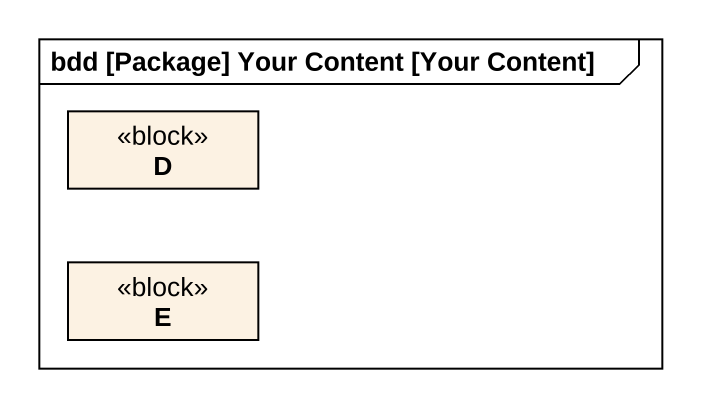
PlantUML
@startuml
mainframe bdd [Package] Your Content [Your Content]
hide circle
hide empty members
class D <<block>>
class E <<block>>
@enduml
